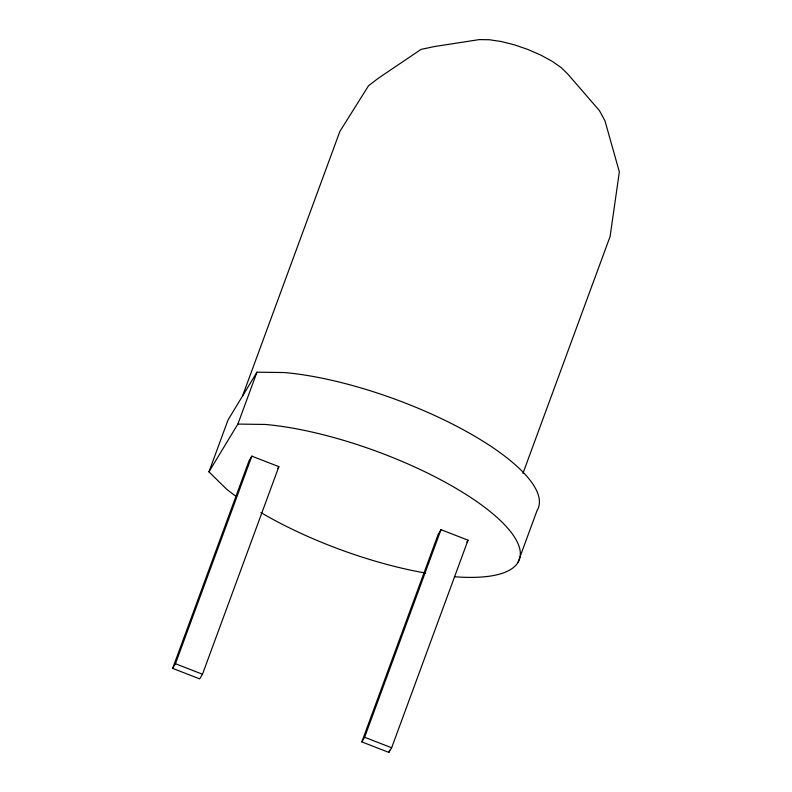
<?xml version="1.0" encoding="UTF-8"?>
<svg xmlns="http://www.w3.org/2000/svg" width="792" height="792" viewBox="0 0 792 792"><rect width="100%" height="100%" fill="white"/><g stroke="black" fill="none" stroke-linecap="round" stroke-linejoin="round"><path stroke-width="1.19" d="M235.204 495.762A171.329 52.371 20.2 0 1 226.274 488.882L208.949 471.844L228.046 419.948L256.964 372.19L284.387 372.547A171.329 52.371 20.2 0 1 464.122 430.214A171.329 52.371 20.2 0 1 537.055 510.553L517.958 562.459M242.5 396.069L339.887 131.393L368.527 85.774L378.368 78.2L421.067 49.391L434.551 46.52L479.358 39.6L489.288 39.729L501.247 41.521L514.424 44.847L527.927 49.48L540.817 55.103L552.242 61.34L561.399 67.756L567.666 73.923L599.435 110.613L604.979 120.869L619.344 171.874L610.117 236.432L522.987 473.24M208.949 471.844L237.867 424.086L256.964 372.19M172.656 668.369L249.035 460.786L251.836 456.152L278.863 466.656L202.485 674.239L199.673 678.873L172.656 668.369L175.458 663.736L251.836 456.152M361.815 741.896L438.194 534.313L440.995 529.68L468.022 540.184L391.644 747.767L388.842 752.4L361.815 741.896L364.617 737.263L440.995 529.68M388.842 752.4L389.694 750.083M277.735 468.508L278.863 466.656M466.904 542.035L468.022 540.184M237.867 424.086L265.3 424.453A171.329 52.371 20.2 0 1 489.832 511.325A171.329 52.371 20.2 0 1 454.38 576.734M175.458 663.736L202.485 674.239M364.617 737.263L391.644 747.767M425.68 573.062A171.329 52.371 20.2 0 1 260.905 512.563"/></g></svg>
